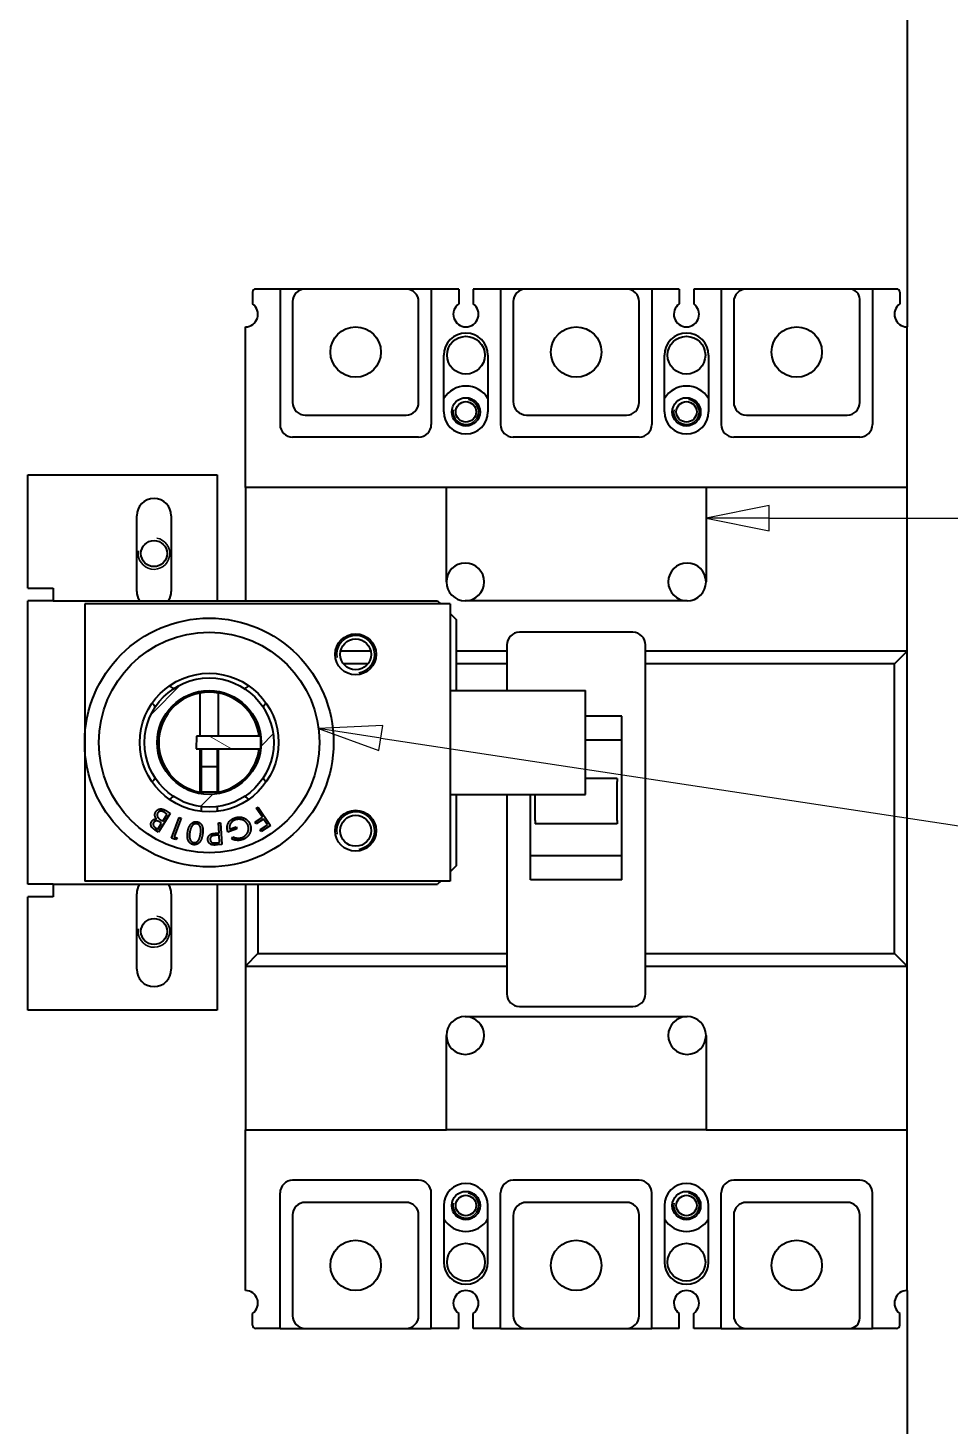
# Model space of a CAD drawing. Header units: millimetres. Extents: x 0 to 5945, y 0 to 4205.
# Drawn here: x 4412.9 to 4559.2, y 2770.4 to 2992.3 of the extents above; entities that cross this region are included whole.
import ezdxf

# ---------------------------------------------------------------- set-up
doc = ezdxf.new("R2010")
doc.units = ezdxf.units.MM
doc.header["$LTSCALE"] = 5
for name, color, linetype, lineweight in [('가시적인 것(ISO)', 3, 'Continuous', 40), ('가시적인 좁은 것(ISO)', 3, 'Continuous', 35), ('기호(ISO)', 5, 'Continuous', 25), ('해치(ISO)', 7, 'Continuous', 18)]:
    doc.layers.add(name, color=color, linetype=linetype, lineweight=lineweight)

msp = doc.modelspace()

# ---------------------------------------------------------------- hatches: boundary and pattern name
at = {"layer": '해치(ISO)'}
h = msp.add_hatch(dxfattribs=at)
h.set_pattern_fill('ANSI31', color=256, scale=127, style=0)
h.set_pattern_definition([(45, (0, 0), (-11.22532, 11.22532), [])])
edge = h.paths.add_edge_path()
edge.add_ellipse((4441.6356, 2878.8703), major_axis=(0, 10.25), ratio=1, start_angle=0, end_angle=360)
edge = h.paths.add_edge_path(flags=0)
edge.add_ellipse((4441.6356, 2878.8703), major_axis=(0.0036, 8.25), ratio=1, start_angle=276.962063, end_angle=360)
edge.add_ellipse((4441.6356, 2878.8703), major_axis=(8.1887, -1.0036), ratio=1, start_angle=96.962063, end_angle=360)
edge.add_ellipse((4441.6356, 2878.8703), major_axis=(8.2007, -0.9004), ratio=1, start_angle=359.279122, end_angle=360)
edge.add_ellipse((4441.6356, 2878.8703), major_axis=(8.2015, 0.8933), ratio=1, start_angle=347.517631, end_angle=360)
edge.add_ellipse((4441.6356, 2878.8703), major_axis=(8.1896, 0.9964), ratio=1, start_angle=359.279122, end_angle=360)
h = msp.add_hatch(dxfattribs=at)
h.set_pattern_fill('ANSI31', color=256, scale=127, angle=105.000246, style=0)
h.set_pattern_definition([(150.00025, (0, 0), (-7.93744, -13.748187), [])])
h.paths.add_polyline_path([(4449.8372, 2879.8667), (4449.8252, 2879.8667), (4439.6037, 2879.8711), (4439.6029, 2877.8711), (4449.8244, 2877.8667), (4449.8363, 2877.8667), (4449.8363, 2877.9698), (4449.8371, 2879.7636)])

# ---------------------------------------------------------------- linework, layer by layer
at = {"layer": '가시적인 것(ISO)'}
for p, q in [((4552.3856, 3164.3703), (4552.3856, 2944.8703)), ((4448.5356, 2950.3703), (4448.5356, 2948.5066)), ((4452.8856, 2950.8703), (4449.0356, 2950.8703)), ((4452.8856, 2950.8703), (4452.8856, 2929.3703)), ((4456.8856, 2950.8703), (4452.8856, 2950.8703)), ((4472.8856, 2950.8703), (4456.8856, 2950.8703)), ((4476.8856, 2950.8703), (4472.8856, 2950.8703)), ((4481.2356, 2950.8703), (4476.8856, 2950.8703)), ((4476.8856, 2950.8703), (4476.8856, 2929.3703)), ((4481.2356, 2950.8703), (4481.2356, 2948.5066)), ((4487.8856, 2950.8703), (4483.5356, 2950.8703)), ((4483.5356, 2950.8703), (4483.5356, 2948.5066)), ((4487.8856, 2950.8703), (4487.8856, 2929.3703)), ((4491.8856, 2950.8703), (4487.8856, 2950.8703)), ((4507.8856, 2950.8703), (4491.8856, 2950.8703)), ((4511.8856, 2950.8703), (4507.8856, 2950.8703)), ((4516.2356, 2950.8703), (4511.8856, 2950.8703)), ((4511.8856, 2950.8703), (4511.8856, 2929.3703)), ((4516.2356, 2950.8703), (4516.2356, 2948.5066)), ((4522.8856, 2950.8703), (4518.5356, 2950.8703)), ((4518.5356, 2950.8703), (4518.5356, 2948.5066)), ((4522.8856, 2950.8703), (4522.8856, 2929.3703)), ((4526.8856, 2950.8703), (4522.8856, 2950.8703)), ((4543.2748, 2950.8701), (4526.8856, 2950.8703)), ((4546.8856, 2950.8703), (4543.2748, 2950.8703)), ((4550.7356, 2950.8703), (4546.8856, 2950.8703)), ((4546.8856, 2950.8703), (4546.8856, 2929.3703)), ((4551.2356, 2950.3703), (4551.2356, 2948.5066)), ((4454.8856, 2948.8703), (4454.8856, 2932.8703)), ((4474.8856, 2932.8703), (4474.8856, 2948.8703)), ((4489.8856, 2948.8703), (4489.8856, 2933.0034)), ((4509.8856, 2932.8703), (4509.8856, 2948.8703)), ((4524.8856, 2948.8703), (4524.8856, 2932.8703)), ((4544.8856, 2932.8703), (4544.8856, 2949.2594)), ((4447.3856, 2919.3703), (4447.3856, 2944.8703)), ((4552.3856, 2919.3703), (4552.3856, 2944.8703)), ((4478.8856, 2931.3703), (4478.8856, 2940.3703)), ((4485.8856, 2940.3703), (4485.8856, 2931.3703)), ((4513.8856, 2931.3703), (4513.8856, 2940.3703)), ((4520.8856, 2940.3703), (4520.8856, 2931.3703)), ((4456.8856, 2930.8703), (4472.8856, 2930.8703)), ((4492.0188, 2930.8703), (4507.8856, 2930.8703)), ((4526.8856, 2930.8703), (4542.8856, 2930.8703)), ((4474.8856, 2927.3703), (4454.8856, 2927.3703)), ((4509.8856, 2927.3703), (4489.8856, 2927.3703)), ((4544.8856, 2927.3703), (4524.8856, 2927.3703)), ((4412.8856, 2921.3703), (4442.8856, 2921.3703)), ((4412.8856, 2903.3703), (4412.8856, 2921.3703)), ((4442.8856, 2921.3703), (4442.8856, 2901.3703)), ((4447.3856, 2919.3703), (4447.3856, 2901.3703)), ((4479.2856, 2919.3703), (4447.3856, 2919.3703)), ((4479.2856, 2904.3703), (4479.2856, 2919.3703)), ((4520.4856, 2919.3703), (4479.2856, 2919.3703)), ((4552.3856, 2919.3703), (4520.4856, 2919.3703)), ((4520.4856, 2919.3703), (4520.4856, 2904.3703)), ((4552.3856, 2893.3703), (4552.3856, 2919.3703)), ((4430.1356, 2902.8703), (4430.1356, 2914.8703)), ((4435.6356, 2914.8703), (4435.6356, 2902.8703)), ((4412.8856, 2903.3703), (4416.8856, 2903.3703)), ((4416.8856, 2903.3703), (4416.8856, 2901.3703)), ((4416.8856, 2901.3703), (4412.8856, 2901.3703)), ((4412.8856, 2856.3703), (4412.8856, 2901.3703)), ((4416.8856, 2901.3703), (4477.8856, 2901.3703)), ((4477.8856, 2901.3703), (4478.3856, 2900.8703)), ((4517.4856, 2901.3703), (4482.2856, 2901.3703)), ((4479.8856, 2900.8703), (4421.8856, 2900.8703)), ((4421.8856, 2900.8703), (4421.8856, 2878.8703)), ((4479.8856, 2900.8703), (4479.8856, 2856.8703)), ((4479.8856, 2899.3703), (4480.8856, 2898.3703)), ((4480.8856, 2887.1203), (4480.8856, 2898.3703)), ((4508.8856, 2896.3703), (4490.8856, 2896.3703)), ((4467.2928, 2893.3703), (4462.4785, 2893.3703)), ((4488.8856, 2893.3703), (4480.8856, 2893.3703)), ((4488.8856, 2894.3703), (4488.8856, 2887.1203)), ((4510.8856, 2838.9703), (4510.8856, 2894.3703)), ((4552.3856, 2893.3703), (4510.8856, 2893.3703)), ((4550.3856, 2891.3703), (4552.3856, 2893.3703)), ((4552.3856, 2843.3703), (4552.3856, 2893.3703)), ((4466.8335, 2891.3703), (4462.9378, 2891.3703)), ((4488.8856, 2891.3703), (4480.8856, 2891.3703)), ((4550.3856, 2891.3703), (4510.8856, 2891.3703)), ((4550.3856, 2845.3703), (4550.3856, 2891.3703)), ((4440.1356, 2886.7284), (4440.1356, 2879.8709)), ((4443.1356, 2879.8696), (4443.1356, 2886.7284)), ((4479.8856, 2887.1203), (4501.3856, 2887.1203)), ((4501.3856, 2870.6203), (4501.3856, 2887.1203)), ((4507.1356, 2883.0703), (4501.3856, 2883.0703)), ((4507.1356, 2857.0703), (4507.1356, 2883.0703)), ((4421.8856, 2878.8703), (4421.8856, 2856.8703)), ((4439.6037, 2879.8711), (4439.6029, 2877.8711)), ((4449.8372, 2879.8667), (4439.6037, 2879.8711)), ((4449.8363, 2877.8667), (4449.8372, 2879.8667)), ((4507.1356, 2879.2399), (4501.3856, 2879.2399)), ((4439.6029, 2877.8711), (4449.8363, 2877.8667)), ((4440.1356, 2877.8709), (4440.1356, 2871.0121)), ((4440.3856, 2877.8708), (4440.3856, 2875.0121)), ((4442.8856, 2877.8697), (4442.8856, 2875.0121)), ((4443.1356, 2871.0121), (4443.1356, 2877.8696)), ((4442.8856, 2875.0121), (4440.3856, 2875.0121)), ((4440.3856, 2875.0121), (4440.3856, 2871.0121)), ((4442.8856, 2875.0121), (4442.8856, 2871.0121)), ((4506.3856, 2873.1702), (4501.3856, 2873.1702)), ((4506.3856, 2873.1702), (4506.3856, 2872.6702)), ((4506.3856, 2866.4702), (4506.3856, 2872.6702)), ((4442.8856, 2871.0121), (4440.3856, 2871.0121)), ((4440.3856, 2871.0121), (4440.3856, 2870.7155)), ((4442.8856, 2871.0121), (4442.8856, 2870.7155)), ((4479.8856, 2870.6203), (4501.3856, 2870.6203)), ((4480.8856, 2859.3703), (4480.8856, 2870.6203)), ((4488.8856, 2870.6203), (4488.8856, 2838.9703)), ((4492.6356, 2857.0703), (4492.6356, 2870.6203)), ((4493.3856, 2866.4702), (4493.3856, 2870.6203)), ((4434.6674, 2868.1138), (4435.473, 2867.5921)), ((4440.3856, 2868.6968), (4440.3856, 2867.9415)), ((4442.8856, 2868.6968), (4442.8856, 2867.9415)), ((4449.1247, 2868.4354), (4449.4129, 2868.6289)), ((4450.0804, 2867.0136), (4449.1247, 2868.4354)), ((4449.4129, 2868.6289), (4451.362, 2865.7284)), ((4433.4734, 2865.1326), (4434.0813, 2866.0721)), ((4435.473, 2867.5921), (4433.5758, 2864.6594)), ((4434.0813, 2866.0721), (4433.9137, 2866.1801)), ((4434.1073, 2866.4739), (4434.2727, 2866.3673)), ((4434.2727, 2866.3673), (4434.9998, 2867.4912)), ((4434.9998, 2867.4912), (4434.6373, 2867.7254)), ((4435.6372, 2863.7106), (4436.874, 2866.9659)), ((4437.1965, 2866.8432), (4436.081, 2863.9069)), ((4436.874, 2866.9659), (4437.1965, 2866.8432)), ((4443.1003, 2866.1257), (4443.4481, 2866.1475)), ((4443.202, 2864.5068), (4443.1003, 2866.1257)), ((4443.4481, 2866.1475), (4443.6668, 2862.6664)), ((4448.9151, 2866.2304), (4450.0804, 2867.0136)), ((4449.1072, 2865.9444), (4448.9151, 2866.2304)), ((4450.2725, 2866.7275), (4449.1072, 2865.9444)), ((4449.7165, 2865.0378), (4450.8817, 2865.821)), ((4451.362, 2865.7284), (4449.9086, 2864.7517)), ((4450.8817, 2865.821), (4450.2725, 2866.7275)), ((4493.3856, 2866.4702), (4493.3856, 2865.9702)), ((4506.3856, 2865.9702), (4493.3856, 2865.9702)), ((4506.3856, 2866.4702), (4506.3856, 2865.9702)), ((4433.5758, 2864.6594), (4432.9974, 2865.0337)), ((4433.1348, 2865.3514), (4433.4734, 2865.1326)), ((4436.2766, 2863.4673), (4435.6372, 2863.7106)), ((4436.081, 2863.9069), (4436.5928, 2863.7127)), ((4436.5928, 2863.7127), (4436.2766, 2863.4673)), ((4443.2237, 2864.1661), (4442.6341, 2864.1367)), ((4442.9538, 2864.4914), (4443.202, 2864.5068)), ((4443.2981, 2862.9833), (4443.2237, 2864.1661)), ((4446.0384, 2865.1631), (4444.6214, 2864.6639)), ((4444.878, 2865.1105), (4445.9262, 2865.48)), ((4445.2244, 2863.5723), (4445.394, 2863.9039)), ((4445.9262, 2865.48), (4446.0384, 2865.1631)), ((4449.9086, 2864.7517), (4449.7165, 2865.0378)), ((4442.6832, 2862.9447), (4443.2981, 2862.9833)), ((4443.6668, 2862.6664), (4442.9734, 2862.6229)), ((4480.8856, 2859.3703), (4479.8856, 2858.3703)), ((4507.1356, 2860.9006), (4492.6356, 2860.9006)), ((4479.8856, 2856.8703), (4421.8856, 2856.8703)), ((4478.3856, 2856.8703), (4477.8856, 2856.3703)), ((4507.1356, 2857.0703), (4492.6356, 2857.0703)), ((4416.8856, 2856.3703), (4412.8856, 2856.3703)), ((4416.8856, 2856.3703), (4477.8856, 2856.3703)), ((4416.8856, 2856.3703), (4416.8856, 2854.3703)), ((4430.1356, 2842.8703), (4430.1356, 2854.8703)), ((4435.6356, 2854.8703), (4435.6356, 2842.8703)), ((4442.8856, 2856.3703), (4442.8856, 2836.3703)), ((4447.3856, 2856.3703), (4447.3856, 2843.3703)), ((4449.3856, 2856.3703), (4449.3856, 2845.3703)), ((4416.8856, 2854.3703), (4412.8856, 2854.3703)), ((4412.8856, 2836.3703), (4412.8856, 2854.3703)), ((4449.3856, 2845.3703), (4447.3856, 2843.3703)), ((4447.3856, 2843.3703), (4488.8856, 2843.3703)), ((4447.3856, 2843.3703), (4447.3856, 2817.3703)), ((4449.3856, 2845.3703), (4488.8856, 2845.3703)), ((4510.8856, 2845.3703), (4550.3856, 2845.3703)), ((4510.8856, 2843.3703), (4552.3856, 2843.3703)), ((4552.3856, 2843.3703), (4550.3856, 2845.3703)), ((4552.3856, 2817.3703), (4552.3856, 2843.3703)), ((4490.8856, 2836.9703), (4508.8856, 2836.9703)), ((4442.8856, 2836.3703), (4412.8856, 2836.3703)), ((4482.2856, 2835.3703), (4517.4856, 2835.3703)), ((4479.2856, 2817.3703), (4479.2856, 2832.3703)), ((4520.4856, 2832.3703), (4520.4856, 2817.3703)), ((4447.3856, 2791.8703), (4447.3856, 2817.3703)), ((4447.3856, 2817.3703), (4479.2856, 2817.3703)), ((4520.4856, 2817.3703), (4479.2856, 2817.3703)), ((4520.4856, 2817.3703), (4552.3856, 2817.3703)), ((4552.3856, 2791.8703), (4552.3856, 2817.3703)), ((4474.8856, 2809.3703), (4454.8856, 2809.3703)), ((4509.8856, 2809.3703), (4489.8856, 2809.3703)), ((4544.8856, 2809.3703), (4524.8856, 2809.3703)), ((4452.8856, 2785.8703), (4452.8856, 2807.3703)), ((4472.8856, 2805.8703), (4456.8856, 2805.8703)), ((4476.8856, 2785.8703), (4476.8856, 2807.3703)), ((4487.8856, 2785.8703), (4487.8856, 2807.3703)), ((4507.8856, 2805.8703), (4492.0188, 2805.8703)), ((4511.8856, 2785.8703), (4511.8856, 2807.3703)), ((4522.8856, 2785.8703), (4522.8856, 2807.3703)), ((4542.8856, 2805.8703), (4526.8856, 2805.8703)), ((4546.8856, 2785.8703), (4546.8856, 2807.3703)), ((4454.8856, 2803.8703), (4454.8856, 2787.8703)), ((4474.8856, 2787.8703), (4474.8856, 2803.8703)), ((4478.8856, 2805.3703), (4478.8856, 2796.3703)), ((4485.8856, 2796.3703), (4485.8856, 2805.3703)), ((4489.8856, 2803.7371), (4489.8856, 2787.8703)), ((4509.8856, 2787.8703), (4509.8856, 2803.8703)), ((4513.8856, 2805.3703), (4513.8856, 2796.3703)), ((4520.8856, 2796.3703), (4520.8856, 2805.3703)), ((4524.8856, 2803.8703), (4524.8856, 2787.8703)), ((4544.8856, 2787.4811), (4544.8856, 2803.8703)), ((4552.3856, 2791.8703), (4552.3856, 2662.3703)), ((4448.5356, 2786.3703), (4448.5356, 2788.234)), ((4481.2356, 2785.8703), (4481.2356, 2788.234)), ((4483.5356, 2785.8703), (4483.5356, 2788.234)), ((4516.2356, 2785.8703), (4516.2356, 2788.234)), ((4518.5356, 2785.8703), (4518.5356, 2788.234)), ((4551.2356, 2786.3703), (4551.2356, 2788.234)), ((4452.8856, 2785.8703), (4449.0356, 2785.8703)), ((4452.8856, 2785.8703), (4456.8856, 2785.8703)), ((4456.8856, 2785.8703), (4472.8856, 2785.8703)), ((4472.8856, 2785.8703), (4476.8856, 2785.8703)), ((4481.2356, 2785.8703), (4476.8856, 2785.8703)), ((4487.8856, 2785.8703), (4483.5356, 2785.8703)), ((4487.8856, 2785.8703), (4491.8856, 2785.8703)), ((4491.8856, 2785.8703), (4507.8856, 2785.8703)), ((4507.8856, 2785.8703), (4511.8856, 2785.8703)), ((4516.2356, 2785.8703), (4511.8856, 2785.8703)), ((4522.8856, 2785.8703), (4518.5356, 2785.8703)), ((4522.8856, 2785.8703), (4526.8856, 2785.8703)), ((4526.8856, 2785.8703), (4543.2748, 2785.8705)), ((4543.2748, 2785.8703), (4546.8856, 2785.8703)), ((4550.7356, 2785.8703), (4546.8856, 2785.8703))]:
    msp.add_line(p, q, dxfattribs=at)
for centre, radius in [((4464.8856, 2940.8703), 4), ((4482.3856, 2940.3703), 3), ((4499.8856, 2940.8703), 4), ((4517.3856, 2940.3703), 3), ((4534.8856, 2940.8703), 4), ((4482.3856, 2931.3703), 2.25), ((4482.3856, 2931.3703), 1.621), ((4517.3856, 2931.3703), 2.25), ((4517.3856, 2931.3703), 1.621), ((4432.8856, 2908.8703), 2.067), ((4441.6356, 2878.8703), 19.75), ((4441.6356, 2878.8703), 17.5), ((4464.8856, 2892.8703), 3.25), ((4464.8856, 2892.8703), 2.4585), ((4441.6356, 2878.8703), 11), ((4441.6356, 2878.8703), 10.25), ((4441.6356, 2878.8703), 8.25), ((4464.8856, 2864.8703), 3.25), ((4464.8856, 2864.8703), 2.4585), ((4432.8856, 2848.8703), 2.067), ((4482.3856, 2805.3703), 2.25), ((4482.3856, 2805.3703), 1.621), ((4517.3856, 2805.3703), 2.25), ((4517.3856, 2805.3703), 1.621), ((4464.8856, 2795.8703), 4), ((4482.3856, 2796.3703), 3), ((4499.8856, 2795.8703), 4), ((4517.3856, 2796.3703), 3), ((4534.8856, 2795.8703), 4)]:
    msp.add_circle(centre, radius, dxfattribs=at)
for centre, radius, start, end in [((4449.0356, 2950.3703), 0.5, 90, 180), ((4456.8856, 2948.8703), 2, 90, 180), ((4472.8856, 2948.8703), 2, 0, 90), ((4491.8856, 2948.8703), 2, 90, 180), ((4507.8856, 2948.8703), 2, 0, 90), ((4526.8856, 2948.8703), 2, 90, 180), ((4543.2748, 2949.2594), 1.6109, 0, 90), ((4550.7356, 2950.3703), 0.5, 0, 90), ((4447.3856, 2946.8703), 2, 270, 54.900368), ((4482.3856, 2946.8703), 2, 125.099632, 54.900368), ((4517.3856, 2946.8703), 2, 125.099632, 54.900368), ((4552.3856, 2946.8703), 2, 125.099632, 270), ((4482.3856, 2940.3703), 3.5, 0, 180), ((4517.3856, 2940.3703), 3.5, 0, 180), ((4482.3856, 2931.3703), 4.1, 31.38815, 148.61185), ((4517.3856, 2931.3703), 4.1, 31.38815, 148.61185), ((4456.8856, 2932.8703), 2, 180, 270), ((4472.8856, 2932.8703), 2, 270, 0), ((4492.0188, 2933.0034), 2.1332, 180, 270), ((4507.8856, 2932.8703), 2, 270, 0), ((4526.8856, 2932.8703), 2, 180, 270), ((4542.8856, 2932.8703), 2, 270, 0), ((4482.3856, 2931.3703), 3.5, 180, 0), ((4517.3856, 2931.3703), 3.5, 180, 0), ((4454.8856, 2929.3703), 2, 180, 270), ((4474.8856, 2929.3703), 2, 270, 0), ((4489.8856, 2929.3703), 2, 180, 270), ((4509.8856, 2929.3703), 2, 270, 0), ((4524.8856, 2929.3703), 2, 180, 270), ((4544.8856, 2929.3703), 2, 270, 0), ((4432.8856, 2914.8703), 2.75, 0, 180), ((4482.2856, 2904.3703), 3, 270, 180), ((4517.4856, 2904.3703), 3, 0, 270), ((4482.2856, 2904.3703), 3, 180, 270), ((4517.4856, 2904.3703), 3, 270, 0), ((4432.8856, 2902.8703), 2.75, 180, 213.055731), ((4432.8856, 2902.8703), 2.75, 326.944269, 0), ((4490.8856, 2894.3703), 2, 90, 180), ((4508.8856, 2894.3703), 2, 0, 90), ((4434.3524, 2886.1535), 2, 37.990916, 60.355415), ((4448.9188, 2886.1535), 2, 119.644585, 142.009084), ((4441.6356, 2878.8703), 8, 100.806923, 259.193077), ((4441.6356, 2878.8703), 8, 79.193077, 100.806923), ((4441.6356, 2878.8703), 8, 7.155891, 79.193077), ((4434.3524, 2886.1535), 2, 209.644585, 232.009084), ((4448.9188, 2886.1535), 2, 307.990916, 330.355415), ((4441.6356, 2878.8703), 8, 280.806923, 352.794379), ((4434.3524, 2871.5871), 2, 127.990916, 150.355415), ((4448.9188, 2871.5871), 2, 29.644585, 52.009084), ((4434.3524, 2871.5871), 2, 299.644585, 322.009084), ((4441.6356, 2878.8703), 8, 259.193077, 261.010701), ((4441.6356, 2878.8703), 8, 278.989299, 280.806923), ((4448.9188, 2871.5871), 2, 217.990916, 240.355415), ((4432.8856, 2854.8703), 2.75, 146.944269, 180), ((4432.8856, 2854.8703), 2.75, 0, 33.055731), ((4432.8856, 2842.8703), 2.75, 180, 0), ((4490.8856, 2838.9703), 2, 180, 270), ((4508.8856, 2838.9703), 2, 270, 0), ((4482.2856, 2832.3703), 3, 90, 180), ((4482.2856, 2832.3703), 3, 180, 90), ((4517.4856, 2832.3703), 3, 90, 0), ((4517.4856, 2832.3703), 3, 0, 90), ((4454.8856, 2807.3703), 2, 90, 180), ((4474.8856, 2807.3703), 2, 0, 90), ((4482.3856, 2805.3703), 3.5, 0, 180), ((4489.8856, 2807.3703), 2, 90, 180), ((4509.8856, 2807.3703), 2, 0, 90), ((4517.3856, 2805.3703), 3.5, 0, 180), ((4524.8856, 2807.3703), 2, 90, 180), ((4544.8856, 2807.3703), 2, 0, 90), ((4456.8856, 2803.8703), 2, 90, 180), ((4472.8856, 2803.8703), 2, 0, 90), ((4492.0188, 2803.7371), 2.1332, 90, 180), ((4507.8856, 2803.8703), 2, 0, 90), ((4526.8856, 2803.8703), 2, 90, 180), ((4542.8856, 2803.8703), 2, 0, 90), ((4482.3856, 2805.3703), 4.1, 211.38815, 328.61185), ((4517.3856, 2805.3703), 4.1, 211.38815, 328.61185), ((4482.3856, 2796.3703), 3.5, 180, 0), ((4517.3856, 2796.3703), 3.5, 180, 0), ((4447.3856, 2789.8703), 2, 305.099632, 90), ((4482.3856, 2789.8703), 2, 305.099632, 234.900368), ((4517.3856, 2789.8703), 2, 305.099632, 234.900368), ((4552.3856, 2789.8703), 2, 90, 234.900368), ((4456.8856, 2787.8703), 2, 180, 270), ((4472.8856, 2787.8703), 2, 270, 0), ((4491.8856, 2787.8703), 2, 180, 270), ((4507.8856, 2787.8703), 2, 270, 0), ((4526.8856, 2787.8703), 2, 180, 270), ((4449.0356, 2786.3703), 0.5, 180, 270), ((4543.2748, 2787.4811), 1.6109, 270, 0), ((4550.7356, 2786.3703), 0.5, 270, 0)]:
    msp.add_arc(centre, radius, start, end, dxfattribs=at)
for points, knots in [([(4433.2954, 2866.7326), (4433.2674, 2866.769), (4433.2142, 2866.8384), (4433.148, 2866.9444), (4433.0957, 2867.0446), (4433.0594, 2867.1415), (4433.0354, 2867.2361), (4433.0239, 2867.3307), (4433.0216, 2867.4264), (4433.0298, 2867.5226), (4433.0498, 2867.6177), (4433.0792, 2867.7112), (4433.12, 2867.8019), (4433.1545, 2867.8591), (4433.172, 2867.888)], [0, 0, 0, 0, 0.11000736, 0.20905678, 0.29889368, 0.38016559, 0.45629782, 0.53187698, 0.60799276, 0.68494307, 0.76263638, 0.84014411, 0.91928472, 1, 1, 1, 1]), ([(4433.172, 2867.888), (4433.1912, 2867.9165), (4433.2291, 2867.9726), (4433.2959, 2868.048), (4433.3683, 2868.1146), (4433.4457, 2868.1737), (4433.53, 2868.2228), (4433.62, 2868.2635), (4433.7159, 2868.2958), (4433.8165, 2868.3195), (4433.9205, 2868.334), (4434.0261, 2868.3355), (4434.1324, 2868.3275), (4434.2388, 2868.3065), (4434.3461, 2868.2755), (4434.4538, 2868.2333), (4434.5614, 2868.1787), (4434.6315, 2868.1358), (4434.6674, 2868.1138)], [0, 0, 0, 0, 0.06083614, 0.11975727, 0.17772522, 0.23473307, 0.29184889, 0.34998489, 0.40937903, 0.47058959, 0.53278343, 0.59485056, 0.65710354, 0.72111991, 0.78658364, 0.85457251, 0.92543213, 1, 1, 1, 1]), ([(4434.6373, 2867.7254), (4434.6112, 2867.7418), (4434.5608, 2867.7735), (4434.4871, 2867.8182), (4434.4171, 2867.8565), (4434.3511, 2867.89), (4434.2888, 2867.9169), (4434.2311, 2867.94), (4434.1772, 2867.9569), (4434.1115, 2867.9719), (4434.0322, 2867.9799), (4433.9387, 2867.9765), (4433.8465, 2867.9596), (4433.7575, 2867.9285), (4433.6738, 2867.8866), (4433.5993, 2867.8327), (4433.5324, 2867.7707), (4433.4978, 2867.7209), (4433.4804, 2867.6959)], [0, 0, 0, 0, 0.070661962, 0.136174046, 0.197233304, 0.253460382, 0.305447369, 0.352540489, 0.395691036, 0.434629395, 0.506711075, 0.577383163, 0.648109909, 0.720524384, 0.792544487, 0.861579558, 0.930448579, 1, 1, 1, 1]), ([(4432.9974, 2865.0337), (4432.9692, 2865.0522), (4432.9145, 2865.0881), (4432.8374, 2865.1435), (4432.767, 2865.1983), (4432.7032, 2865.2524), (4432.6452, 2865.3051), (4432.5957, 2865.3588), (4432.5518, 2865.4107), (4432.5024, 2865.4782), (4432.4542, 2865.5659), (4432.4117, 2865.676), (4432.3873, 2865.7912), (4432.3795, 2865.9098), (4432.3894, 2866.0283), (4432.4159, 2866.1443), (4432.4582, 2866.2569), (4432.4996, 2866.326), (4432.5206, 2866.361)], [0, 0, 0, 0, 0.06317513, 0.12249852, 0.17805203, 0.23026898, 0.27924342, 0.32480175, 0.36709027, 0.4066063, 0.4813176, 0.55396636, 0.62699445, 0.70117998, 0.77589899, 0.84911602, 0.92371423, 1, 1, 1, 1]), ([(4432.5206, 2866.361), (4432.5426, 2866.3919), (4432.5858, 2866.453), (4432.6629, 2866.5339), (4432.7501, 2866.6013), (4432.8451, 2866.6576), (4432.9488, 2866.6986), (4433.0588, 2866.7263), (4433.1755, 2866.7385), (4433.2547, 2866.7346), (4433.2954, 2866.7326)], [0, 0, 0, 0, 0.12568869, 0.2479089, 0.36881519, 0.49002158, 0.61276391, 0.73736823, 0.86513229, 1, 1, 1, 1]), ([(4432.8256, 2866.1633), (4432.8154, 2866.1466), (4432.7956, 2866.1142), (4432.7724, 2866.063), (4432.7547, 2866.0122), (4432.7432, 2865.9609), (4432.7383, 2865.9096), (4432.7399, 2865.858), (4432.7468, 2865.8065), (4432.7603, 2865.7549), (4432.7808, 2865.7032), (4432.8092, 2865.6521), (4432.8448, 2865.6009), (4432.8883, 2865.5502), (4432.939, 2865.4997), (4432.9973, 2865.4496), (4433.0628, 2865.3993), (4433.1103, 2865.3677), (4433.1348, 2865.3514)], [0, 0, 0, 0, 0.05916729, 0.11538711, 0.17015881, 0.22251297, 0.27456794, 0.32640467, 0.37870588, 0.43224952, 0.48800587, 0.54709221, 0.60931443, 0.67729855, 0.74957541, 0.82656779, 0.91061548, 1, 1, 1, 1]), ([(4433.9137, 2866.1801), (4433.889, 2866.1958), (4433.8413, 2866.2262), (4433.7713, 2866.2687), (4433.7046, 2866.3049), (4433.6421, 2866.3368), (4433.5834, 2866.3634), (4433.5285, 2866.3854), (4433.4775, 2866.4026), (4433.4152, 2866.4173), (4433.3406, 2866.4267), (4433.2526, 2866.4258), (4433.1669, 2866.4106), (4433.0844, 2866.3834), (4433.0071, 2866.3443), (4432.9379, 2866.2936), (4432.8757, 2866.234), (4432.8424, 2866.187), (4432.8256, 2866.1633)], [0, 0, 0, 0, 0.07119721, 0.13740928, 0.19889838, 0.25552125, 0.30786648, 0.35552145, 0.39915069, 0.4382605, 0.51093648, 0.58134834, 0.65107472, 0.72163522, 0.79171668, 0.86042548, 0.92948292, 1, 1, 1, 1]), ([(4433.4804, 2867.6959), (4433.4613, 2867.6634), (4433.4238, 2867.5994), (4433.3911, 2867.4934), (4433.3775, 2867.384), (4433.384, 2867.2717), (4433.4109, 2867.159), (4433.4582, 2867.0494), (4433.5241, 2866.9432), (4433.5808, 2866.8797), (4433.6102, 2866.8469)], [0, 0, 0, 0, 0.12133259, 0.23831434, 0.3544611, 0.47518645, 0.59907408, 0.72598715, 0.8583055, 1, 1, 1, 1]), ([(4433.6102, 2866.8469), (4433.6217, 2866.835), (4433.6466, 2866.8093), (4433.6906, 2866.7722), (4433.7413, 2866.7306), (4433.7989, 2866.685), (4433.8656, 2866.6376), (4433.939, 2866.5856), (4434.0202, 2866.5302), (4434.0775, 2866.4931), (4434.1073, 2866.4739)], [0, 0, 0, 0, 0.07963137, 0.17222317, 0.27705267, 0.39577554, 0.52642924, 0.67109119, 0.82914292, 1, 1, 1, 1]), ([(4438.236, 2864.6594), (4438.2449, 2864.712), (4438.2621, 2864.8147), (4438.2917, 2864.9639), (4438.3264, 2865.1039), (4438.3638, 2865.2348), (4438.4054, 2865.3567), (4438.45, 2865.4696), (4438.4983, 2865.5737), (4438.5503, 2865.669), (4438.6061, 2865.7558), (4438.6636, 2865.8366), (4438.7247, 2865.9102), (4438.7886, 2865.9775), (4438.8546, 2866.0392), (4438.9241, 2866.0935), (4438.9957, 2866.1427), (4439.0709, 2866.1835), (4439.1474, 2866.2189), (4439.2253, 2866.2476), (4439.3042, 2866.2702), (4439.3841, 2866.2866), (4439.4651, 2866.2952), (4439.5466, 2866.2992), (4439.6292, 2866.2956), (4439.6841, 2866.2883), (4439.7119, 2866.2846)], [0, 0, 0, 0, 0.06498691, 0.12682687, 0.18515129, 0.24054355, 0.29256155, 0.34186746, 0.38833891, 0.43215148, 0.47399355, 0.51395754, 0.5527638, 0.59040793, 0.62685843, 0.66272659, 0.69777244, 0.73254569, 0.76667362, 0.80034884, 0.83349806, 0.86659471, 0.89953069, 0.93257346, 0.96590056, 1, 1, 1, 1]), ([(4439.6516, 2865.974), (4439.6135, 2865.9783), (4439.5375, 2865.9869), (4439.4223, 2865.9729), (4439.3079, 2865.9431), (4439.2157, 2865.9006), (4439.144, 2865.8577), (4439.0919, 2865.8194), (4439.0418, 2865.7765), (4438.994, 2865.7279), (4438.9489, 2865.6738), (4438.9049, 2865.6155), (4438.8642, 2865.5513), (4438.8396, 2865.5058), (4438.8271, 2865.4825)], [0, 0, 0, 0, 0.11147237, 0.22256854, 0.33622493, 0.45526865, 0.51737868, 0.57985834, 0.64370049, 0.70977334, 0.77849988, 0.84915872, 0.92275835, 1, 1, 1, 1]), ([(4440.2651, 2864.3523), (4440.2721, 2864.3995), (4440.2859, 2864.4911), (4440.3009, 2864.6247), (4440.3126, 2864.7497), (4440.3191, 2864.8664), (4440.3204, 2864.9747), (4440.318, 2865.0748), (4440.3104, 2865.1664), (4440.2985, 2865.2502), (4440.2821, 2865.3277), (4440.2621, 2865.4006), (4440.2371, 2865.4692), (4440.2102, 2865.5346), (4440.1776, 2865.595), (4440.1428, 2865.6525), (4440.1033, 2865.7053), (4440.046, 2865.7685), (4439.9695, 2865.8377), (4439.8694, 2865.9029), (4439.7638, 2865.9516), (4439.6889, 2865.9666), (4439.6516, 2865.974)], [0, 0, 0, 0, 0.073814213, 0.143357293, 0.208000965, 0.268132739, 0.324202204, 0.375585167, 0.423135719, 0.466257971, 0.506552349, 0.54560513, 0.583245401, 0.6193891, 0.654985688, 0.68941645, 0.723272431, 0.756825635, 0.821378167, 0.882275293, 0.941220442, 1, 1, 1, 1]), ([(4439.7119, 2866.2846), (4439.7391, 2866.28), (4439.7929, 2866.2708), (4439.8709, 2866.2483), (4439.9463, 2866.2219), (4440.0189, 2866.1896), (4440.0881, 2866.1506), (4440.1553, 2866.1075), (4440.2181, 2866.0571), (4440.2788, 2866.0025), (4440.3357, 2865.9424), (4440.3874, 2865.876), (4440.4355, 2865.8051), (4440.478, 2865.7283), (4440.5166, 2865.6468), (4440.5512, 2865.5603), (4440.5805, 2865.4682), (4440.605, 2865.3703), (4440.6249, 2865.2655), (4440.639, 2865.1524), (4440.6453, 2865.0304), (4440.6469, 2864.8998), (4440.6414, 2864.7609), (4440.6312, 2864.6133), (4440.6132, 2864.457), (4440.5977, 2864.3499), (4440.5897, 2864.2948)], [0, 0, 0, 0, 0.03385227, 0.06689593, 0.0994521, 0.13179547, 0.16426695, 0.19679281, 0.22966061, 0.26294965, 0.29682255, 0.33112354, 0.36603385, 0.40184733, 0.43865583, 0.47661768, 0.51606108, 0.55715902, 0.60034616, 0.64686272, 0.69683414, 0.75016695, 0.80697277, 0.86733715, 0.93167601, 1, 1, 1, 1]), ([(4444.6214, 2864.6639), (4444.6011, 2864.7265), (4444.5616, 2864.8485), (4444.522, 2865.0328), (4444.4978, 2865.2119), (4444.4931, 2865.3867), (4444.5048, 2865.5563), (4444.5334, 2865.7213), (4444.5811, 2865.8809), (4444.6444, 2866.0351), (4444.7248, 2866.1809), (4444.8187, 2866.3178), (4444.9282, 2866.4431), (4445.0521, 2866.5573), (4445.1899, 2866.6616), (4445.3431, 2866.7538), (4445.5097, 2866.8366), (4445.628, 2866.8812), (4445.6885, 2866.904)], [0, 0, 0, 0, 0.07040353, 0.13728492, 0.20165649, 0.26376799, 0.32425223, 0.38347996, 0.44273308, 0.50233581, 0.56171678, 0.62074416, 0.67983363, 0.73953513, 0.80102138, 0.86460878, 0.93077792, 1, 1, 1, 1]), ([(4445.7902, 2866.5878), (4445.749, 2866.5723), (4445.6681, 2866.5417), (4445.5527, 2866.4863), (4445.446, 2866.4227), (4445.3463, 2866.3533), (4445.2548, 2866.276), (4445.1721, 2866.1909), (4445.0971, 2866.0991), (4445.0309, 2866.0006), (4444.9738, 2865.8977), (4444.9268, 2865.7918), (4444.8918, 2865.6833), (4444.8671, 2865.5728), (4444.8531, 2865.4601), (4444.8496, 2865.3451), (4444.8569, 2865.2279), (4444.8709, 2865.1499), (4444.878, 2865.1105)], [0, 0, 0, 0, 0.06929091, 0.13634373, 0.20141146, 0.26487249, 0.3276002, 0.38985569, 0.45164192, 0.51426789, 0.57659199, 0.63695643, 0.69659726, 0.7558478, 0.81524243, 0.8753117, 0.93695942, 1, 1, 1, 1]), ([(4445.6885, 2866.904), (4445.7263, 2866.9167), (4445.8007, 2866.9417), (4445.9126, 2866.9736), (4446.0236, 2866.9986), (4446.1333, 2867.0185), (4446.2419, 2867.0318), (4446.3491, 2867.0395), (4446.4551, 2867.0418), (4446.5598, 2867.0377), (4446.6631, 2867.0267), (4446.7656, 2867.0118), (4446.8667, 2866.9899), (4446.9663, 2866.9617), (4447.0647, 2866.928), (4447.1618, 2866.8885), (4447.2578, 2866.8431), (4447.3202, 2866.8085), (4447.3516, 2866.7911)], [0, 0, 0, 0, 0.069338784, 0.136560527, 0.20248218, 0.267357501, 0.33047967, 0.392880691, 0.454319582, 0.514981876, 0.575091966, 0.635155236, 0.695076446, 0.755090102, 0.815296472, 0.875880968, 0.937567164, 1, 1, 1, 1]), ([(4447.808, 2865.7009), (4447.7965, 2865.7315), (4447.7737, 2865.7923), (4447.7317, 2865.8801), (4447.685, 2865.9653), (4447.6314, 2866.0465), (4447.5724, 2866.1246), (4447.5077, 2866.199), (4447.4372, 2866.2702), (4447.3613, 2866.3375), (4447.2813, 2866.4009), (4447.1963, 2866.4565), (4447.1099, 2866.5083), (4447.0192, 2866.5525), (4446.9257, 2866.5913), (4446.8283, 2866.6222), (4446.7287, 2866.6497), (4446.6259, 2866.6687), (4446.5218, 2866.6821), (4446.4171, 2866.6893), (4446.3124, 2866.6893), (4446.2077, 2866.682), (4446.1031, 2866.6687), (4445.9984, 2866.6491), (4445.8936, 2866.6226), (4445.8249, 2866.5995), (4445.7902, 2866.5878)], [0, 0, 0, 0, 0.03994553, 0.07948443, 0.11904816, 0.15871722, 0.19853555, 0.23868437, 0.27934051, 0.32107812, 0.36285002, 0.40410452, 0.44526471, 0.48607352, 0.52750714, 0.56902755, 0.61107571, 0.65388084, 0.6968472, 0.73956431, 0.78218554, 0.82490266, 0.86786901, 0.91123627, 0.95522175, 1, 1, 1, 1]), ([(4446.8278, 2863.791), (4446.8596, 2863.8027), (4446.9231, 2863.826), (4447.0146, 2863.8696), (4447.1038, 2863.9166), (4447.189, 2863.9706), (4447.2712, 2864.0295), (4447.3505, 2864.094), (4447.4263, 2864.1643), (4447.498, 2864.2396), (4447.5652, 2864.3187), (4447.6272, 2864.4005), (4447.6817, 2864.4856), (4447.7305, 2864.5725), (4447.7719, 2864.6625), (4447.8078, 2864.7546), (4447.8364, 2864.8496), (4447.8588, 2864.9461), (4447.8748, 2865.0433), (4447.8848, 2865.1402), (4447.8882, 2865.2363), (4447.8857, 2865.3314), (4447.8754, 2865.4252), (4447.8604, 2865.5184), (4447.8379, 2865.6104), (4447.818, 2865.6706), (4447.808, 2865.7009)], [0, 0, 0, 0, 0.04256717, 0.08508651, 0.12747432, 0.16951759, 0.21189723, 0.25477243, 0.2980806, 0.34199328, 0.38562112, 0.42869778, 0.47105698, 0.51281096, 0.55401496, 0.59565266, 0.63716647, 0.67884885, 0.72030422, 0.76111765, 0.80145525, 0.84119498, 0.88083763, 0.92021295, 0.95989163, 1, 1, 1, 1]), ([(4448.1495, 2865.8292), (4448.1623, 2865.7903), (4448.188, 2865.713), (4448.2172, 2865.5952), (4448.2386, 2865.4767), (4448.2509, 2865.3576), (4448.2559, 2865.238), (4448.2532, 2865.118), (4448.2419, 2864.9974), (4448.2221, 2864.8771), (4448.1957, 2864.7578), (4448.1616, 2864.6415), (4448.1189, 2864.5292), (4448.071, 2864.4197), (4448.0136, 2864.3147), (4447.9499, 2864.2126), (4447.8781, 2864.1145), (4447.7998, 2864.02), (4447.7149, 2863.9301), (4447.6238, 2863.846), (4447.5265, 2863.7679), (4447.4235, 2863.6956), (4447.3144, 2863.6298), (4447.2001, 2863.5693), (4447.0797, 2863.515), (4446.9963, 2863.4841), (4446.954, 2863.4685)], [0, 0, 0, 0, 0.04159923, 0.08271457, 0.12323329, 0.16382152, 0.20421832, 0.24482945, 0.28560681, 0.3272162, 0.36857488, 0.40966897, 0.45024052, 0.49052343, 0.5309983, 0.57164343, 0.61276975, 0.65441705, 0.69623725, 0.73824238, 0.78029111, 0.82290778, 0.86594761, 0.90970446, 0.95423074, 1, 1, 1, 1]), ([(4447.3516, 2866.7911), (4447.3984, 2866.7625), (4447.4907, 2866.7059), (4447.619, 2866.6084), (4447.7357, 2866.5015), (4447.8414, 2866.3854), (4447.9356, 2866.2598), (4448.0197, 2866.1256), (4448.0913, 2865.9813), (4448.1299, 2865.8803), (4448.1495, 2865.8292)], [0, 0, 0, 0, 0.12882628, 0.25420088, 0.37775012, 0.50015392, 0.62245305, 0.74598034, 0.87166818, 1, 1, 1, 1]), ([(4439.151, 2862.6626), (4439.1236, 2862.6677), (4439.0691, 2862.6777), (4438.9891, 2862.6984), (4438.9124, 2862.7262), (4438.8383, 2862.7589), (4438.7678, 2862.7987), (4438.6991, 2862.8425), (4438.6347, 2862.8939), (4438.5721, 2862.9493), (4438.5142, 2863.0114), (4438.4594, 2863.0781), (4438.4109, 2863.1514), (4438.3656, 2863.2293), (4438.3258, 2863.3132), (4438.2901, 2863.4025), (4438.2584, 2863.4972), (4438.232, 2863.5979), (4438.2095, 2863.7049), (4438.1957, 2863.8194), (4438.1863, 2863.941), (4438.1838, 2864.0702), (4438.1874, 2864.2071), (4438.1977, 2864.3513), (4438.2126, 2864.5032), (4438.2281, 2864.6064), (4438.236, 2864.6594)], [0, 0, 0, 0, 0.03391048, 0.06743477, 0.10035777, 0.13307378, 0.16591685, 0.19881036, 0.23203415, 0.26606724, 0.30046905, 0.33524615, 0.3708983, 0.40733689, 0.44486132, 0.48378228, 0.52425172, 0.5663309, 0.61044807, 0.65718681, 0.70652503, 0.75886519, 0.81433951, 0.87305904, 0.93480513, 1, 1, 1, 1]), ([(4438.5606, 2864.6159), (4438.5543, 2864.5734), (4438.5418, 2864.4905), (4438.5285, 2864.3684), (4438.5204, 2864.2517), (4438.5149, 2864.1404), (4438.5149, 2864.0342), (4438.5198, 2863.9333), (4438.5288, 2863.8379), (4438.5421, 2863.7478), (4438.5594, 2863.6627), (4438.5814, 2863.5831), (4438.6055, 2863.5081), (4438.6345, 2863.4386), (4438.6665, 2863.374), (4438.7025, 2863.3148), (4438.7416, 2863.2605), (4438.7985, 2863.1968), (4438.8745, 2863.1278), (4438.9736, 2863.0624), (4439.0787, 2863.0148), (4439.1527, 2862.9997), (4439.1895, 2862.9921)], [0, 0, 0, 0, 0.06656259, 0.12993424, 0.19019183, 0.24781399, 0.30248396, 0.35468112, 0.40414474, 0.45099526, 0.49572893, 0.53850175, 0.57891729, 0.61771273, 0.65495316, 0.6905321, 0.72500325, 0.75834751, 0.82269214, 0.88334435, 0.94186826, 1, 1, 1, 1]), ([(4438.8271, 2865.4825), (4438.8117, 2865.4528), (4438.7805, 2865.3922), (4438.7399, 2865.2965), (4438.7009, 2865.1962), (4438.6661, 2865.0903), (4438.6344, 2864.9793), (4438.6068, 2864.8629), (4438.5811, 2864.7414), (4438.5675, 2864.6583), (4438.5606, 2864.6159)], [0, 0, 0, 0, 0.110167585, 0.224290553, 0.342236332, 0.464686023, 0.591154489, 0.722602138, 0.858633823, 1, 1, 1, 1]), ([(4440.5897, 2864.2948), (4440.5807, 2864.2396), (4440.5632, 2864.1324), (4440.5322, 2863.9774), (4440.4988, 2863.8325), (4440.462, 2863.6981), (4440.4211, 2863.5743), (4440.3779, 2863.4607), (4440.332, 2863.357), (4440.2815, 2863.2638), (4440.2289, 2863.1785), (4440.1731, 2863.1003), (4440.115, 2863.028), (4440.0542, 2862.9615), (4439.9891, 2862.903), (4439.9226, 2862.8489), (4439.8522, 2862.8021), (4439.7793, 2862.7612), (4439.7042, 2862.7273), (4439.6284, 2862.6979), (4439.5511, 2862.6765), (4439.4731, 2862.6608), (4439.394, 2862.6519), (4439.3139, 2862.648), (4439.2325, 2862.6516), (4439.1783, 2862.6589), (4439.151, 2862.6626)], [0, 0, 0, 0, 0.0685607, 0.13310332, 0.19368775, 0.2507384, 0.30381624, 0.35349946, 0.39965323, 0.44258376, 0.48335906, 0.52238249, 0.56027098, 0.59695705, 0.63263985, 0.6674863, 0.70196352, 0.73607113, 0.76977951, 0.80286765, 0.83560182, 0.8680136, 0.90030873, 0.93299273, 0.96624905, 1, 1, 1, 1]), ([(4439.1895, 2862.9921), (4439.2278, 2862.9883), (4439.304, 2862.9805), (4439.4201, 2862.9924), (4439.5345, 2863.0259), (4439.6279, 2863.0683), (4439.7006, 2863.1112), (4439.7537, 2863.1497), (4439.8044, 2863.193), (4439.8534, 2863.2408), (4439.8987, 2863.2945), (4439.9423, 2863.3528), (4439.9836, 2863.4161), (4440.0235, 2863.4849), (4440.0609, 2863.5612), (4440.0955, 2863.6464), (4440.1296, 2863.7405), (4440.1598, 2863.8447), (4440.1891, 2863.9581), (4440.2175, 2864.0809), (4440.2422, 2864.2135), (4440.2573, 2864.3051), (4440.2651, 2864.3523)], [0, 0, 0, 0, 0.059454032, 0.118336458, 0.179250282, 0.24319251, 0.276442468, 0.309870985, 0.344514221, 0.379555496, 0.41572849, 0.453201909, 0.492127551, 0.532640895, 0.5761562, 0.623512834, 0.674998043, 0.730847104, 0.791381721, 0.856313787, 0.925906435, 1, 1, 1, 1]), ([(4441.4345, 2863.4573), (4441.4334, 2863.4858), (4441.4312, 2863.5414), (4441.4349, 2863.6234), (4441.4437, 2863.702), (4441.4591, 2863.7774), (4441.481, 2863.8491), (4441.5082, 2863.9176), (4441.5422, 2863.9822), (4441.5816, 2864.0434), (4441.6262, 2864.1009), (4441.6764, 2864.1535), (4441.7306, 2864.2022), (4441.7898, 2864.2465), (4441.8537, 2864.2863), (4441.922, 2864.3224), (4441.9951, 2864.3532), (4442.046, 2864.37), (4442.0718, 2864.3785)], [0, 0, 0, 0, 0.07011673, 0.13682684, 0.20160887, 0.26437212, 0.32562341, 0.38569106, 0.44531191, 0.50475808, 0.5645227, 0.62386049, 0.683265, 0.74359313, 0.80528746, 0.86825287, 0.9331342, 1, 1, 1, 1]), ([(4442.1664, 2862.625), (4442.1416, 2862.63), (4442.0925, 2862.6398), (4442.0214, 2862.6613), (4441.953, 2862.6871), (4441.8878, 2862.7187), (4441.8258, 2862.7554), (4441.7668, 2862.7967), (4441.711, 2862.8434), (4441.6588, 2862.8948), (4441.611, 2862.9512), (4441.5681, 2863.0113), (4441.5312, 2863.0758), (4441.5007, 2863.1445), (4441.4753, 2863.217), (4441.4556, 2863.2935), (4441.4415, 2863.3739), (4441.4369, 2863.4292), (4441.4345, 2863.4573)], [0, 0, 0, 0, 0.0632532, 0.12469552, 0.18523736, 0.2454864, 0.30509421, 0.36495536, 0.42498669, 0.48642901, 0.54765787, 0.60914445, 0.6702649, 0.73291034, 0.79653878, 0.86160211, 0.92967197, 1, 1, 1, 1]), ([(4442.6341, 2864.1367), (4442.6053, 2864.1348), (4442.5498, 2864.1311), (4442.4697, 2864.1224), (4442.3956, 2864.1127), (4442.3274, 2864.1018), (4442.2657, 2864.0885), (4442.21, 2864.0737), (4442.1601, 2864.0581), (4442.1027, 2864.0339), (4442.0392, 2863.9979), (4441.9714, 2863.9458), (4441.9142, 2863.883), (4441.8664, 2863.8123), (4441.8304, 2863.7347), (4441.8054, 2863.6529), (4441.7923, 2863.5673), (4441.7935, 2863.5092), (4441.7941, 2863.4797)], [0, 0, 0, 0, 0.07113363, 0.13724986, 0.19891951, 0.2556232, 0.30754944, 0.35469747, 0.39774399, 0.43652147, 0.50806314, 0.57751908, 0.64650402, 0.7167316, 0.78743131, 0.856765, 0.9273234, 1, 1, 1, 1]), ([(4441.7941, 2863.4797), (4441.797, 2863.4513), (4441.8027, 2863.3948), (4441.8265, 2863.3133), (4441.8614, 2863.2361), (4441.9075, 2863.1647), (4441.9622, 2863.1002), (4442.0255, 2863.0465), (4442.0947, 2863.0026), (4442.1592, 2862.9771), (4442.2157, 2862.961), (4442.2649, 2862.9527), (4442.3198, 2862.9445), (4442.3809, 2862.9399), (4442.448, 2862.9381), (4442.5212, 2862.9381), (4442.6002, 2862.9402), (4442.6549, 2862.9432), (4442.6832, 2862.9447)], [0, 0, 0, 0, 0.07227456, 0.14369013, 0.21391742, 0.28635674, 0.35816404, 0.42746652, 0.49582142, 0.56487806, 0.60237607, 0.64453574, 0.69118094, 0.74286499, 0.7997397, 0.86132391, 0.9282611, 1, 1, 1, 1]), ([(4442.0718, 2864.3785), (4442.0935, 2864.3847), (4442.1406, 2864.398), (4442.2188, 2864.4133), (4442.3095, 2864.4288), (4442.4133, 2864.4432), (4442.5302, 2864.4574), (4442.66, 2864.4695), (4442.8025, 2864.4818), (4442.9019, 2864.4881), (4442.9538, 2864.4914)], [0, 0, 0, 0, 0.07581084, 0.165048736, 0.268066721, 0.385742733, 0.518148396, 0.664472375, 0.824838023, 1, 1, 1, 1]), ([(4446.954, 2863.4685), (4446.8848, 2863.4461), (4446.7477, 2863.4016), (4446.5367, 2863.3602), (4446.3255, 2863.3388), (4446.1489, 2863.3385), (4446.0072, 2863.35), (4445.8996, 2863.364), (4445.7903, 2863.3836), (4445.6799, 2863.4097), (4445.5678, 2863.4413), (4445.4545, 2863.4794), (4445.3393, 2863.5227), (4445.263, 2863.5556), (4445.2244, 2863.5723)], [0, 0, 0, 0, 0.122711534, 0.242926446, 0.361775705, 0.480429335, 0.540140915, 0.601357228, 0.663446871, 0.727415156, 0.792554529, 0.859868978, 0.928983048, 1, 1, 1, 1]), ([(4445.394, 2863.9039), (4445.4555, 2863.8768), (4445.5765, 2863.8234), (4445.7638, 2863.7647), (4445.9515, 2863.7241), (4446.139, 2863.7038), (4446.3226, 2863.6987), (4446.4993, 2863.7126), (4446.6682, 2863.7406), (4446.7751, 2863.7744), (4446.8278, 2863.791)], [0, 0, 0, 0, 0.13669352, 0.26895589, 0.39884979, 0.52715338, 0.65231427, 0.77207498, 0.88752719, 1, 1, 1, 1]), ([(4442.9734, 2862.6229), (4442.9258, 2862.6199), (4442.8344, 2862.6142), (4442.7035, 2862.6089), (4442.5846, 2862.6049), (4442.4777, 2862.6044), (4442.3828, 2862.6056), (4442.3, 2862.6089), (4442.229, 2862.6145), (4442.186, 2862.6217), (4442.1664, 2862.625)], [0, 0, 0, 0, 0.177216871, 0.339533676, 0.486156478, 0.618842608, 0.735928951, 0.838351683, 0.926287058, 1, 1, 1, 1])]:
    msp.add_open_spline(points, degree=3, knots=knots, dxfattribs=at)
at = {"layer": '가시적인 좁은 것(ISO)'}
for centre, radius, start, end in [((4482.3856, 2931.3703), 2, 170, 80), ((4517.3856, 2931.3703), 2, 170, 80), ((4432.8856, 2908.8703), 2.5, 170, 80), ((4464.8856, 2892.8703), 3, 280, 190), ((4464.8856, 2864.8703), 3, 280, 190), ((4432.8856, 2848.8703), 2.5, 170, 80), ((4482.3856, 2805.3703), 2, 170, 80), ((4517.3856, 2805.3703), 2, 170, 80)]:
    msp.add_arc(centre, radius, start, end, dxfattribs=at)
at = {"layer": '기호(ISO)', "color": 7}
for p, q in [((4530.4856, 2916.4904), (4520.4856, 2914.4904)), ((4530.4856, 2914.4904), (4520.4856, 2914.4904)), ((4520.4856, 2914.4904), (4530.4856, 2912.4904)), ((4530.4856, 2912.4904), (4530.4856, 2916.4904)), ((4530.4856, 2914.4904), (4810.86, 2914.4904)), ((4469.1826, 2881.5558), (4458.9958, 2881.0782)), ((4468.8827, 2879.5784), (4458.9958, 2881.0782)), ((4458.9958, 2881.0782), (4468.5827, 2877.601)), ((4468.5827, 2877.601), (4469.1826, 2881.5558)), ((4468.8827, 2879.5784), (4811.3512, 2827.6284))]:
    msp.add_line(p, q, dxfattribs=at)
at = {"layer": '기호(ISO)', "color": 7, "flags": 128}
for points in [[(4530.4855, 2916.4904), (4520.4857, 2914.4905), (4530.4855, 2912.4905), (4530.4855, 2916.4904)], [(4469.1826, 2881.5557), (4458.9958, 2881.0781), (4468.5829, 2877.6011), (4469.1826, 2881.5557)]]:
    msp.add_lwpolyline(points, dxfattribs=at)
at = {"layer": '기호(ISO)', "color": 7}
for points in [[(4530.4855, 2916.4904), (4520.4857, 2914.4905), (4530.4855, 2912.4905), (4530.4855, 2916.4904)], [(4469.1826, 2881.5557), (4458.9958, 2881.0781), (4468.5829, 2877.6011), (4469.1826, 2881.5557)]]:
    msp.add_solid(points, dxfattribs=at)

doc.saveas('drawing.dxf')
